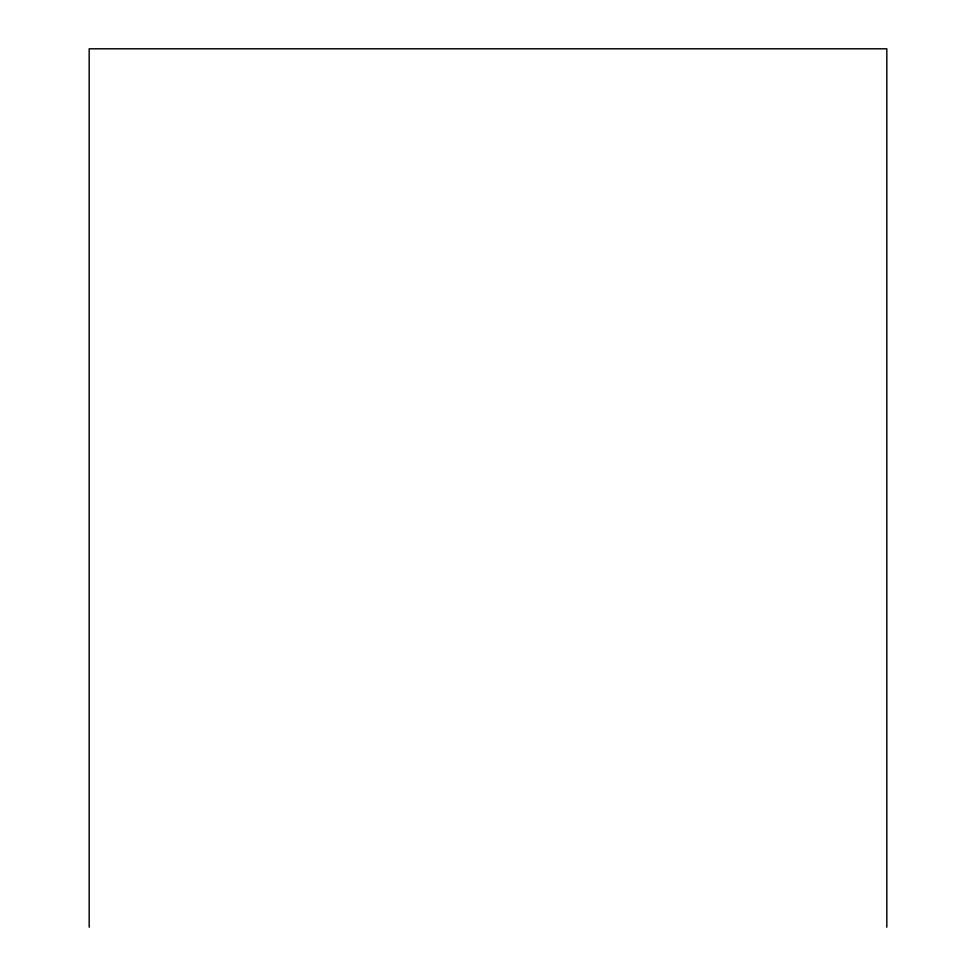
<?xml version="1.0" encoding="UTF-8"?>
<svg xmlns="http://www.w3.org/2000/svg" width="976" height="976" viewBox="0 0 976 976"><rect width="100%" height="100%" fill="white"/><g stroke="black" fill="none" stroke-linecap="round" stroke-linejoin="round"><path stroke-width="1.46" d="M886.818 927.2L886.818 48.8L89.182 48.8L89.182 927.2"/></g></svg>
